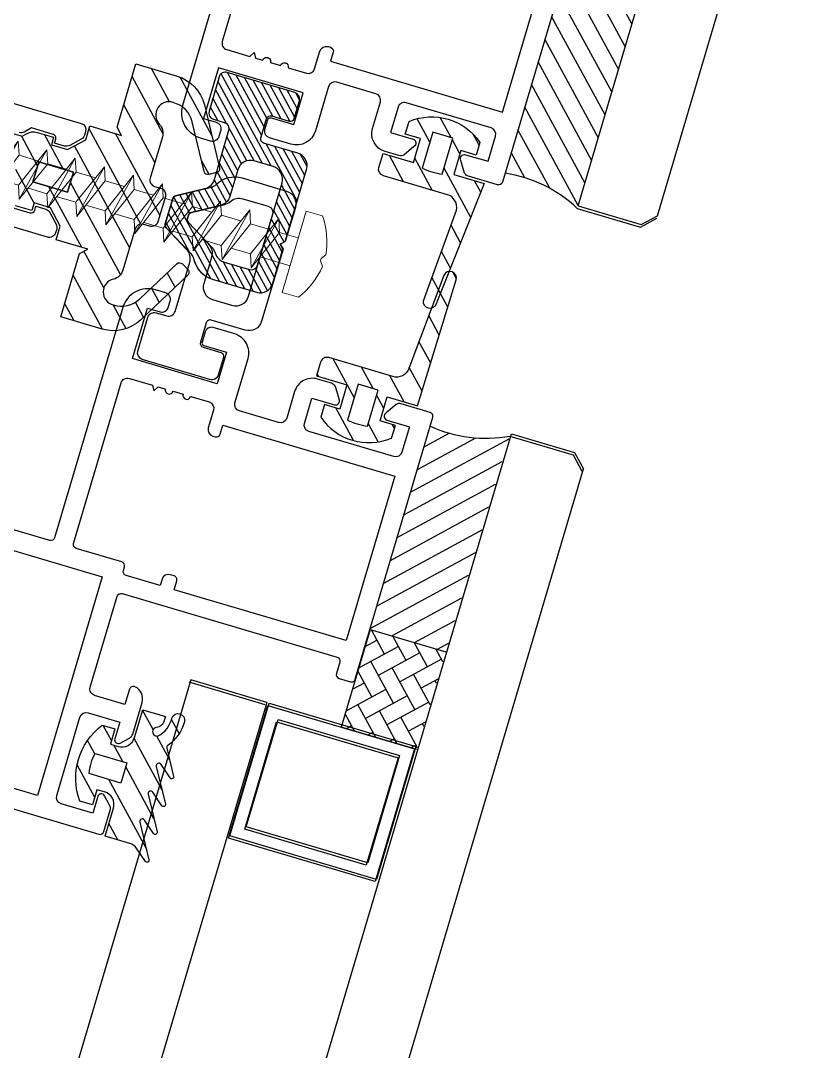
# Model space of a CAD drawing. Header units: millimetres. Extents: x 62878 to 70819, y -67946 to -61850.
# Drawn here: x 67569.08 to 67575.08, y -66991.54 to -66983.72 of the extents above; entities that cross this region are included whole.
import ezdxf

# ---------------------------------------------------------------- set-up
doc = ezdxf.new("R2010")
doc.units = ezdxf.units.MM
doc.layers.add('DOGRAMA', color=171, linetype='Continuous', lineweight=0)
doc.layers.add('DOĞRAMA-yeni', color=40, linetype='Continuous')
pattern_1 = [(118.5057849383402, (67528.28847097524, -67087.44510647439), (-0.1395045678384407, -0.07576303882639554), [])]

# ---------------------------------------------------------------- blocks, each defined once
blk = doc.blocks.new('a2we')
at = {"lineweight": 5, "ltscale": 0.5}
for p, q in [((-196.0144480926461, -415.2868589025547), (-196.5925912144022, -417.2488821181558)), ((-196.0144480926461, -415.2868589025547), (-195.4639709594615, -417.7110762494052)), ((-197.5747968978259, -417.6063757508618), (-196.5747276986959, -417.2423803302317)), ((-196.5747276986959, -417.2423803302317), (-194.1582851917165, -418.2620245979042)), ((-194.1582851917165, -418.2620245979042), (-197.5747968978259, -417.6063757508618)), ((-195.1583543907882, -418.6260200186506), (-197.5747968978259, -417.6063757508618)), ((-196.8896500078097, -417.895480952812), (-197.0961171580722, -418.3448917148726)), ((-197.1143788935161, -419.7428166739272), (-197.1143788935161, -418.4283854465556)), ((-194.1582851917165, -418.2620245979042), (-195.1583543907882, -418.6260200186506)), ((-195.1583543907882, -418.6260200186506), (-194.9264251741961, -419.2953524503964)), ((-194.9154016761394, -420.634479622855), (-194.9154016761394, -419.3608343693425)), ((-198.1144480926461, -420.1068120946153), (-197.1143788935161, -419.7428166739268)), ((-194.9154016761721, -421.4039929561312), (-198.1144480926461, -420.1068120946153)), ((-193.9153324771005, -421.0399975355008), (-198.1144480926461, -420.1068120946153)), ((-197.1143788935161, -419.7428166739268), (-193.9153324771005, -421.0399975355008)), ((-197.1143788935161, -419.7428166739268), (-193.9153324771005, -421.0399975355008)), ((-197.1143788935161, -422.2969096404012), (-197.1143788935162, -420.512330007273)), ((-193.9153324771005, -421.0399975355008), (-194.9154016761721, -421.4039929561312)), ((-194.9154016761721, -423.1885725893157), (-194.9154016761721, -421.4039929561312)), ((-198.1144480926461, -422.6609050610894), (-197.1143788935161, -422.2969096404012)), ((-194.9154016761721, -423.9580859226053), (-198.1144480926461, -422.6609050610894)), ((-193.9153324771005, -423.594090501975), (-198.1144480926461, -422.6609050610894)), ((-197.1143788935161, -422.2969096404012), (-193.9153324771005, -423.594090501975)), ((-197.1143788935161, -422.2969096404012), (-193.9153324771005, -423.594090501975)), ((-197.1143788935161, -424.8510026068752), (-197.1143788935162, -423.0664229737469)), ((-193.9153324771005, -423.594090501975), (-194.9154016761721, -423.9580859226053)), ((-194.9154016761721, -425.7426655557898), (-194.9154016761721, -423.9580859226053)), ((-198.1144480926461, -425.2149980275636), (-197.1143788935161, -424.8510026068752)), ((-197.1143788935161, -424.8510026068752), (-193.9153324771005, -426.1481834684492)), ((-197.1143788935161, -424.8510026068752), (-193.9153324771005, -426.1481834684492)), ((-194.9154016761721, -426.5121788890793), (-198.1144480926461, -425.2149980275636)), ((-193.9153324771005, -426.1481834684492), (-198.1144480926461, -425.2149980275636)), ((-197.1143788935161, -427.3050955733496), (-197.1143788935162, -425.6205159402211)), ((-193.9153324771005, -426.1481834684492), (-194.9154016761721, -426.5121788890793)), ((-194.9154016761721, -428.1967585222638), (-194.9154016761721, -426.5121788890793)), ((-198.1144480926461, -427.669090994038), (-197.1143788935161, -427.3050955733496)), ((-197.1143788935161, -427.3050955733496), (-193.9153324771005, -428.6022764349236)), ((-197.1143788935161, -427.3050955733496), (-193.9153324771005, -428.6022764349236)), ((-194.9154016761721, -428.9662718555534), (-198.1144480926461, -427.669090994038)), ((-193.9153324771005, -428.6022764349236), (-198.1144480926461, -427.669090994038)), ((-197.1143788935161, -429.5591885398237), (-197.1143788935161, -428.0237477951896)), ((-193.9153324771005, -428.6022764349236), (-194.9154016761721, -428.9662718555534)), ((-194.9154016761721, -430.450851488738), (-194.9154016761721, -428.9662718555534)), ((-198.1144480926461, -429.9231839605702), (-197.1143788935161, -429.5591885398237)), ((-197.1143788935161, -429.5591885398237), (-193.9153324771005, -430.8563694013976)), ((-197.1143788935161, -429.5591885398237), (-193.9153324771005, -430.8563694013976)), ((-194.9154016761721, -431.2203648220857), (-198.1144480926461, -429.9231839605702)), ((-193.9153324771005, -430.8563694013976), (-198.1144480926461, -429.9231839605702)), ((-197.1143788935161, -431.8132815063559), (-197.1143788935161, -430.2778407616635)), ((-193.9153324771005, -430.8563694013976), (-194.9154016761721, -431.2203648220857)), ((-194.9154016761721, -432.7049444552304), (-194.9154016761721, -431.2203648220857)), ((-198.1144480926461, -432.177276926986), (-197.1143788935161, -431.8132815063559)), ((-194.9154016761721, -433.4744577885599), (-198.1144480926461, -432.177276926986)), ((-193.9153324771005, -433.1104623678716), (-198.1144480926461, -432.177276926986)), ((-197.1143788935161, -431.8132815063559), (-193.9153324771005, -433.1104623678716)), ((-197.1143788935161, -431.8132815063559), (-193.9153324771005, -433.1104623678716)), ((-197.1143788935161, -434.0673744728301), (-197.1143788935161, -432.5319337281958)), ((-193.9153324771005, -433.1104623678716), (-194.9154016761721, -433.4744577885599)), ((-194.9154016761721, -434.9590374217446), (-194.9154016761721, -433.4744577885599)), ((-198.1144480926461, -434.4313698935184), (-197.1143788935161, -434.0673744728301)), ((-194.9154016761721, -435.7285507550341), (-198.1144480926461, -434.4313698935184)), ((-193.9153324771005, -435.364555334404), (-198.1144480926461, -434.4313698935184)), ((-197.1143788935161, -434.0673744728301), (-193.9153324771005, -435.364555334404)), ((-197.1143788935161, -434.0673744728301), (-193.9153324771005, -435.364555334404)), ((-197.1143788935161, -436.3642339800811), (-197.1143788935161, -434.7860266946118)), ((-193.9153324771005, -435.364555334404), (-194.9154016761721, -435.7285507550341)), ((-194.9154016761721, -437.2558969289955), (-194.9154016761721, -435.7285507550341)), ((-198.1144480926461, -436.7282294008277), (-197.1143788935161, -436.3642339800811)), ((-194.9154016761721, -438.0254102623434), (-198.1144480926461, -436.7282294008277)), ((-193.9153324771005, -437.6614148416551), (-198.1144480926461, -436.7282294008277)), ((-197.1143788935161, -436.3642339800811), (-193.9153324771005, -437.6614148416551)), ((-197.1143788935161, -436.3642339800811), (-193.9153324771005, -437.6614148416551)), ((-197.1143788935161, -438.6610934873901), (-197.1143788935161, -437.1337473134849)), ((-193.9153324771005, -437.6614148416551), (-194.9154016761721, -438.0254102623434)), ((-194.9154016761721, -439.5527564362646), (-194.9154016761721, -438.0254102623434)), ((-198.1144480926461, -439.0250889080787), (-197.1143788935161, -438.6610934873901)), ((-194.9154016761721, -440.3222697695944), (-198.1144480926461, -439.0250889080787)), ((-193.9153324771005, -439.9582743489061), (-198.1144480926461, -439.0250889080787)), ((-197.1143788935161, -438.6610934873901), (-193.9153324771005, -439.9582743489061)), ((-197.1143788935161, -438.6610934873901), (-193.9153324771005, -439.9582743489061)), ((-197.1143788935161, -440.9579529946993), (-197.1143788935161, -439.430606820736)), ((-193.9153324771005, -439.9582743489061), (-194.9154016761721, -440.3222697695944)), ((-194.9154016761721, -441.849615943574), (-194.9154016761721, -440.3222697695944)), ((-198.1144480926461, -441.3219484153295), (-197.1143788935161, -440.9579529946993)), ((-194.9154016761721, -442.6191292769035), (-198.1144480926461, -441.3219484153295)), ((-193.9153324771005, -442.2551338562151), (-198.1144480926461, -441.3219484153295)), ((-197.1143788935161, -440.9579529946993), (-193.9153324771005, -442.2551338562151)), ((-197.1143788935161, -443.2537258831643), (-197.1143788935161, -441.7274663280053)), ((-193.9153324771005, -442.2551338562151), (-194.9154016761721, -442.6191292769035)), ((-194.9154016761721, -444.1453888320787), (-194.9154016761721, -442.6191292769035)), ((-198.1144480926461, -443.6177213039109), (-197.1143788935161, -443.2537258831643)), ((-194.9154016761721, -444.9149021654266), (-198.1144480926461, -443.6177213039109)), ((-193.9153324771005, -444.5509067447383), (-198.1144480926461, -443.6177213039109)), ((-197.1143788935161, -443.2537258831643), (-193.9153324771005, -444.5509067447383)), ((-197.1143788935161, -445.5538642814245), (-197.1143788935161, -444.0232392165685)), ((-193.9153324771005, -444.5509067447383), (-194.9154016761721, -444.9149021654266)), ((-194.9154016761721, -446.4455272302989), (-194.9154016761721, -444.9149021654266)), ((-198.1144480926461, -445.9178597020545), (-197.1143788935161, -445.5538642814245)), ((-193.9153324771005, -446.8510451429402), (-198.1144480926461, -445.9178597020545)), ((-194.9154016761721, -447.2150405636282), (-198.1144480926461, -445.9178597020545)), ((-197.1143788935161, -445.5538642814245), (-193.9153324771005, -446.8510451429402)), ((-197.1143788935161, -445.5538642814245), (-193.9153324771005, -446.8510451429402)), ((-197.1143788935161, -447.8540026795677), (-197.1143788935161, -446.3233776147298)), ((-193.9153324771005, -446.8510451429402), (-194.9154016761721, -447.2150405636282)), ((-194.9154016761721, -448.7456656284821), (-194.9154016761721, -447.2150405636282)), ((-197.1143788935161, -447.8540026795677), (-198.1144480926461, -448.2179981003141)), ((-194.9154016761721, -449.5151789618299), (-198.1144480926461, -448.2179981003141)), ((-198.1144480926461, -448.2179981003141), (-193.9153324771005, -449.1511835411412)), ((-193.9153324771005, -449.1511835411412), (-197.1143788935161, -447.8540026795677)), ((-197.1143788935161, -450.1541410778275), (-197.1143788935161, -448.6235160129718)), ((-193.9153324770423, -449.1511835411412), (-194.9154016761721, -449.5151789618299)), ((-198.1144480926461, -450.5181364984577), (-197.1143788935161, -450.1541410778275)), ((-197.1143788935161, -450.1541410778275), (-193.9153324770423, -451.4513219393434)), ((-194.9154016761723, -451.0458040266858), (-194.9154016761721, -449.5151789618299)), ((-194.9154016761721, -451.8153173600317), (-198.1144480926461, -450.5181364984577)), ((-193.9153324770423, -451.4513219393434), (-198.1144480926461, -450.5181364984577)), ((-197.1143788935161, -453.2868589025547), (-197.1143788935162, -450.9236544111328)), ((-193.9153324770423, -451.4513219393434), (-194.9154016761721, -451.8153173600317)), ((-194.9154016761721, -453.2868589025547), (-194.9154016761721, -451.8153173600317)), ((-192.7980524524961, -453.2868589025547), (-199.230843732796, -453.2868589025547)), ((-199.230843732796, -454.5827171301502), (-199.230843732796, -453.2868589025547)), ((-192.7980524524961, -454.5827171301502), (-192.7980524524961, -453.2868589025547))]:
    blk.add_line(p, q, dxfattribs=at)
blk.add_lwpolyline([(-196.4690204826777, -455.6637351848848), (-196.1125089353335, -455.3998333582319), (-195.9163872499585, -455.3998333582319), (-195.5598757026143, -455.6637351848848)], dxfattribs=at)
for centre, radius, start, end in [((-196.9143788935627, -418.4283854465556), 0.2, 155.3251238657465, 180), ((-195.115401676151, -419.3608343693425), 0.2, 0, 19.11162363728389), ((-195.6603624057317, -449.5292358589606), 6.187568978619671, 234.757305859688, 262.4904896380407), ((-196.3685337795604, -449.5292358589606), 6.187568978619673, 277.5095103619591, 305.2426941403116)]:
    blk.add_arc(centre, radius, start, end, dxfattribs=at)
blk = doc.blocks.new('SPANDREL PAN.93')
at = {"layer": 'DOĞRAMA-yeni', "color": 122, "lineweight": -2}
for p, q in [((36489.31846582975, 28164.42913181102), (36488.83896271163, 28164.28743932814)), ((36515.70602521955, 28075.1306965566), (36489.31846582975, 28164.42913181102)), ((36488.83896271163, 28164.28743932815), (36488.77140058455, 28164.16320020797)), ((36515.10228298123, 28075.05656620076), (36488.77140058458, 28164.163200208)), ((36491.17206802828, 28162.39085830399), (36491.74747177007, 28162.56088928344)), ((36491.74747177007, 28162.56088928344), (36493.53279705418, 28156.51914999494)), ((36491.17206802828, 28162.39085830399), (36493.02782245011, 28156.11077898186)), ((36515.70602521955, 28075.1306965566), (36515.22652210144, 28074.98900407374)), ((36515.22652210144, 28074.98900407371), (36515.10228298123, 28075.05656620076))]:
    blk.add_line(p, q, dxfattribs=at)
for points in [[(36490.04044066949, 28162.05646404444), (36490.33799488352, 28161.04950749634), (36491.45044211758, 28161.37823405659), (36491.15288790356, 28162.38519060469)], [(36490.16467978971, 28161.98890191737), (36490.40555701056, 28161.17374661655), (36491.32620299738, 28161.44579618367), (36491.08532577651, 28162.26095148448)]]:
    blk.add_lwpolyline(points, close=True, dxfattribs=at)

msp = doc.modelspace()

# ---------------------------------------------------------------- hatches: boundary and pattern name
at = {"layer": 'DOGRAMA', "lineweight": -2}
h = msp.add_hatch(dxfattribs=at)
h.set_pattern_fill('ANSI31', color=256, scale=0.03999999999999999, angle=73.50578493834035, style=0)
h.set_pattern_definition([(118.5057849383402, (67522.52492471779, -67106.9097291149), (-0.1116036542707525, -0.06061043106111644), [])])
h.paths.add_polyline_path([(67573.153383144, -66983.61353669601, -0.4142135623420975), (67573.11920705313, -66983.63209726749), (67572.74940316149, -66984.88099731623, -0.1532309010706403), (67573.29632035148, -66985.14723327769), (67573.70232385636, -66983.77608005721)])
h.paths.add_polyline_path([(67573.20552458148, -66983.34058609676), (67573.13482257254, -66983.57936060514, -0.4142135623575963), (67573.153383144, -66983.61353669601), (67573.70232385636, -66983.77608005721), (67573.78083362499, -66983.51093721767)])
h = msp.add_hatch(dxfattribs=at)
h.set_pattern_fill('ANSI31', color=256, scale=0.05, angle=73.50578493834035, style=0)
h.set_pattern_definition(pattern_1)
edge = h.paths.add_edge_path(flags=16)
edge.add_arc((67568.82293161207, -66984.79255992726), 0.04999999997870802, 163.5057848929129, 253.50578488817848, ccw=False)
edge.add_line((67568.77498919179, -66984.77836400048), (67568.79202430384, -66984.72083309614))
edge.add_arc((67568.83996672413, -66984.73502902286), 0.04999999999008795, 73.50578496160352, 163.5057849616035, ccw=False)
edge.add_line((67568.85416265085, -66984.68708660257), (67569.06990354223, -66984.75096827293))
edge.add_line((67569.06990354223, -66984.75096827293), (67569.02447657665, -66984.90438401785))
edge.add_line((67569.02447657665, -66984.90438401785), (67568.80873568529, -66984.84050234752))
h.paths.add_polyline_path([(67569.16830383753, -66984.9469717981), (67569.21373080314, -66984.79355605316), (67569.47741411474, -66984.87163365021), (67569.4319871492, -66985.02504939519)], flags=16)
edge = h.paths.add_edge_path()
edge.add_arc((67568.87013380323, -66984.68138654217), 0.1999999999786317, 73.50578493362269, 144.0720038176356, ccw=False)
edge.add_line((67568.92691751021, -66984.489616861), (67568.98090493161, -66984.50560273477))
edge.add_line((67568.98090493161, -66984.50560273477), (67568.9638698195, -66984.56313363914))
edge.add_line((67568.9638698195, -66984.56313363914), (67569.08687498847, -66984.59955592146))
edge.add_line((67569.08687498847, -66984.59955592146), (67569.12504120404, -66984.57882836745))
edge.add_arc((67569.17276595291, -66984.66670526052), 0.09999999995432861, 73.50578495686909, 118.5057849573081, ccw=False)
edge.add_line((67569.20115780635, -66984.57082041996), (67569.32609035776, -66984.6078134073))
edge.add_line((67569.32609035776, -66984.6078134073), (67569.30905524569, -66984.66534431167))
edge.add_line((67569.30905524569, -66984.66534431167), (67569.43206041465, -66984.70176659401))
edge.add_line((67569.43206041465, -66984.70176659401), (67569.57089702913, -66984.62636631161))
edge.add_line((67569.57089702913, -66984.62636631161), (67569.60164094076, -66984.52253811073))
edge.add_line((67569.60164094076, -66984.52253811073), (67569.84135304223, -66984.59351774443))
edge.add_line((67569.84135304223, -66984.59351774443), (67569.80760654865, -66984.53137939742))
edge.add_line((67569.80760654865, -66984.53137939742), (67569.94956581615, -66984.05195519443))
edge.add_line((67569.94956581615, -66984.05195519443), (67570.26291015363, -66984.14473760371))
edge.add_arc((67570.1777345932, -66984.43239212544), 0.2999999999415425, 13.505784940436172, 73.50578494137147, ccw=False)
edge.add_line((67570.46943849674, -66984.36232906369), (67570.58417426044, -66984.84002543196))
edge.add_arc((67570.5550038701, -66984.84703173813), 0.02999999997447556, -76.49421505653072, 13.505784943469223, ccw=False)
edge.add_line((67570.56201017628, -66984.87620212846), (67570.50366939558, -66984.89021474084))
edge.add_arc((67570.49666308939, -66984.86104435046), 0.03000000002032257, 193.5057849510208, 283.5057849510208, ccw=False)
edge.add_line((67570.46749269901, -66984.86805065665), (67570.37702749188, -66984.49140348479))
edge.add_arc((67570.18255822279, -66984.5381121926), 0.2000000000137806, 13.50578493081246, 75.42538227163293)
edge.add_arc((67570.19998474786, -66984.43898047801), 0.1000000000357239, 70.79093733366904, 223.5057849210783)
edge.add_arc((67570.05492377451, -66984.57666604019), 0.1000000000128824, -16.49421500731131, 43.50578499149401, ccw=False)
edge.add_line((67570.15080861514, -66984.60505789358), (67570.05802548045, -66984.91840468095))
edge.add_arc((67570.10596790072, -66984.93260060772), 0.04999999997457646, 163.5057849041675, 253.5057849201566)
edge.add_line((67570.09177197397, -66984.98054302798), (67570.13970014077, -66984.99473473422))
edge.add_arc((67570.12550421404, -66985.04267715453), 0.05000000000817259, -16.494215044916814, 73.50578495034893, ccw=False)
edge.add_line((67570.17344663436, -66985.05687308127), (67570.11666292741, -66985.24864276245))
edge.add_arc((67570.06872050709, -66985.2344468357), 0.05000000002625723, 253.5057849390942, 343.50578493909427, ccw=False)
edge.add_line((67570.05452458034, -66985.28238925603), (67570.0065964135, -66985.2681975498))
edge.add_arc((67569.99240048676, -66985.31613997008), 0.04999999998026643, 73.50578494088006, 163.5057849408801)
edge.add_line((67569.94445806649, -66985.30194404334), (67569.85167493182, -66985.61529083071))
edge.add_arc((67569.75579009119, -66985.58689897721), 0.1000000000385614, 283.5057849359987, 343.505784936727, ccw=False)
edge.add_arc((67569.80249879904, -66985.78136824632), 0.100000000003214, 103.5057849398931, 256.2206325283005)
edge.add_arc((67569.84185598095, -66985.6887302797), 0.2000000000468044, 251.5861875963139, 313.5057849414753)
edge.add_line((67569.97954154309, -66985.83379125307), (67570.26049495864, -66985.56712249962))
edge.add_arc((67570.28114779296, -66985.58888164561), 0.03000000000218311, 43.50578494475519, 133.5057849638881, ccw=False)
edge.add_line((67570.30290693897, -66985.56822881129), (67570.34421260757, -66985.61174710328))
edge.add_arc((67570.32245346156, -66985.63239993759), 0.03000000000271974, -46.49421509556032, 43.50578492459738, ccw=False)
edge.add_line((67570.34310629586, -66985.6541590836), (67569.98677698756, -66985.99237135379))
edge.add_arc((67569.78024864437, -66985.77477989373), 0.3000000000456234, 253.5057849415653, 313.5057849404162, ccw=False)
edge.add_line((67569.69507308392, -66986.06243441557), (67569.3817287464, -66985.96965200632))
edge.add_line((67569.3817287464, -66985.96965200632), (67569.52368801381, -66985.49022780336))
edge.add_line((67569.52368801381, -66985.49022780336), (67569.58582636088, -66985.45648130977))
edge.add_line((67569.58582636088, -66985.45648130977), (67569.34611425939, -66985.38550167606))
edge.add_line((67569.34611425939, -66985.38550167606), (67569.37685817102, -66985.2816734752))
edge.add_line((67569.37685817102, -66985.2816734752), (67569.30145788864, -66985.14283686073))
edge.add_line((67569.30145788864, -66985.14283686073), (67569.17845271964, -66985.10641457839))
edge.add_line((67569.17845271964, -66985.10641457839), (67569.16141760757, -66985.16394548275))
edge.add_line((67569.16141760757, -66985.16394548275), (67569.03648505617, -66985.12695249538))
edge.add_arc((67569.06487690963, -66985.03106765478), 0.09999999999826054, 208.5057849600245, 253.5057849559762, ccw=False)
edge.add_line((67568.97700001652, -66985.07879240368), (67568.9562724625, -66985.04062618819))
edge.add_line((67568.9562724625, -66985.04062618819), (67568.83326729349, -66985.00420390586))
edge.add_line((67568.83326729349, -66985.00420390586), (67568.81623218145, -66985.06173481017))
edge.add_line((67568.81623218145, -66985.06173481017), (67568.76224476, -66985.0457489364))
edge.add_arc((67568.81902846695, -66984.85397925522), 0.1999999999949627, 182.9395660608946, 253.5057849428008, ccw=False)
edge.add_arc((67569.08917253811, -66984.84010731155), 0.4704999999988805, 144.0720038171114, 182.9395660515133, ccw=False)
at = {"layer": 'DOGRAMA', "lineweight": -2, "ltscale": 5}
h = msp.add_hatch(dxfattribs=at)
h.set_pattern_fill('ANSI31', color=256, scale=0.015, angle=73.50578493834035, style=0)
h.set_pattern_definition([(118.5057849383402, (67528.28847097524, -67087.44510647439), (-0.0418513703515322, -0.02272891164791872), [])])
edge = h.paths.add_edge_path(flags=16)
edge.add_line((67570.34900109039, -66985.19899513638), (67570.34125660671, -66985.22514977216))
edge.add_arc((67570.3700220589, -66985.23366732826), 0.03000000001781286, 163.5057848475068, 223.5057848460162)
edge.add_line((67570.34826291286, -66985.25432016254), (67570.5275008498, -66985.44315934941))
edge.add_arc((67570.4549703631, -66985.51200213046), 0.1000000000155656, 15.646826821954221, 43.50578493255807, ccw=False)
edge.add_arc((67570.64755885546, -66985.45806074922), 0.09999999997663751, 195.6468268023657, 253.5057849168965)
edge.add_line((67570.61916700195, -66985.55394558978), (67570.81112102553, -66985.61078388119))
edge.add_arc((67570.82531695226, -66985.56284146091), 0.04999999998026643, 253.5057849408801, 343.5057849521347)
edge.add_line((67570.87325937253, -66985.57703738763), (67571.05780642017, -66984.95378592376))
edge.add_arc((67570.96192157961, -66984.92539407028), 0.09999999996466441, 343.5057849328855, 433.5057849408801)
edge.add_line((67570.99031343308, -66984.82950922972), (67570.84630182984, -66984.78686686503))
edge.add_arc((67570.81790997634, -66984.88275170559), 0.09999999996879597, 73.505784924891, 163.5057849305183)
edge.add_line((67570.7220251358, -66984.8543598521), (67570.66203435068, -66985.05696046307))
edge.add_arc((67570.56614951012, -66985.0285686096), 0.09999999996053285, 283.50578493762765, 343.50578494088006, ccw=False)
edge.add_line((67570.58950386403, -66985.1258032441), (67570.37076023643, -66985.17834230207))
edge.add_arc((67570.37776654259, -66985.20751269246), 0.03000000002767506, 103.505784890483, 163.5057848820459)
edge = h.paths.add_edge_path()
edge.add_line((67570.8974071661, -66984.61427415194), (67570.94141453909, -66984.46565264904))
edge.add_arc((67570.97017999126, -66984.47417020505), 0.02999999997907043, 73.50578497285818, 163.5057849995066, ccw=False)
edge.add_line((67570.97869754728, -66984.44540475289), (67571.11293632409, -66984.48515334779))
edge.add_arc((67571.12145388013, -66984.4563878956), 0.03000000001523971, 253.5057849619911, 343.5057849541004)
edge.add_line((67571.15021933231, -66984.46490545163), (67571.18996792717, -66984.33066667482))
edge.add_arc((67571.14202550691, -66984.31647074805), 0.04999999997870802, 343.5057848881785, 433.5057848881785)
edge.add_line((67571.15622143369, -66984.26852832778), (67570.64323753648, -66984.11663191162))
edge.add_arc((67570.62904160973, -66984.16457433194), 0.05000000002625723, 73.50578493909426, 163.5057849390943)
edge.add_line((67570.58109918941, -66984.15037840519), (67570.50444118498, -66984.40926747478))
edge.add_arc((67570.55238360529, -66984.42346340152), 0.05000000000817259, 163.5057849503489, 253.5057849503489)
edge.add_line((67570.53818767855, -66984.47140582182), (67570.61968979306, -66984.49553889727))
edge.add_arc((67570.60549386631, -66984.5434813176), 0.05000000002625723, -16.4942150561713, 73.50578493909433, ccw=False)
edge.add_line((67570.65343628665, -66984.55767724435), (67570.54279515622, -66984.93133397502))
edge.add_arc((67570.44691031559, -66984.90294212154), 0.1000000000344298, 283.5057849522128, 343.50578494472154, ccw=False)
edge.add_line((67570.47026466954, -66985.0001767561), (67570.25152104191, -66985.05271581405))
edge.add_arc((67570.25852734807, -66985.08188620441), 0.02999999999937606, 103.5057849034644, 163.5057848929129)
edge.add_line((67570.2297618959, -66985.07336864834), (67570.17284127942, -66985.26560069974))
edge.add_arc((67570.2016067316, -66985.27411825582), 0.0300000000136813, 163.5057848741552, 223.505784866174)
edge.add_line((67570.17984758556, -66985.29477109012), (67570.36566014533, -66985.49053708305))
edge.add_arc((67570.29312965868, -66985.55937986416), 0.1000000000239736, 13.017113260839608, 43.505784973967025, ccw=False)
edge.add_arc((67570.58542050843, -66985.49180724272), 0.2000000000025871, 193.0171132261623, 253.5057849348063)
edge.add_line((67570.52863680145, -66985.68357692391), (67570.86441808585, -66985.78300299555))
edge.add_arc((67570.89280993937, -66985.68711815494), 0.1000000000287398, 253.5057849263653, 343.5057849263653)
edge.add_line((67570.98869477998, -66985.71551000845), (67571.06535278434, -66985.45662093886))
edge.add_line((67571.06535278434, -66985.45662093886), (67571.04510488824, -66985.41933793064))
edge.add_line((67571.04510488824, -66985.41933793064), (67571.08238789646, -66985.3990900345))
edge.add_line((67571.08238789646, -66985.3990900345), (67571.24422146133, -66984.85254644311))
edge.add_arc((67571.14833662075, -66984.82415458962), 0.09999999998274905, 343.5057849272582, 433.5057849352527)
edge.add_line((67571.17672847424, -66984.72826974904), (67570.91765506228, -66984.65155716013))
edge.add_arc((67570.92617261829, -66984.62279170795), 0.02999999999302351, 163.5057850073973, 253.5057850073973, ccw=False)
at = {"layer": 'DOGRAMA', "lineweight": -2}
h = msp.add_hatch(dxfattribs=at)
h.set_pattern_fill('ANSI31', color=256, scale=0.05, angle=73.50578493834035, style=0)
h.set_pattern_definition(pattern_1)
edge = h.paths.add_edge_path(flags=16)
edge.add_arc((67572.38438048276, -66984.22940693481), 0.6682513993014977, 246.6301057252473, 260.3814641555878)
edge.add_line((67572.2727238807, -66984.88826407857), (67572.35369577215, -66984.61480616889))
edge.add_line((67572.35369577215, -66984.61480616889), (67572.20028002723, -66984.5693792033))
edge.add_line((67572.20028002723, -66984.5693792033), (67572.11930813573, -66984.842837113))
edge = h.paths.add_edge_path()
edge.add_line((67571.79237288093, -66984.83748821217), (67571.82360391977, -66984.73201488752))
edge.add_line((67571.82360391977, -66984.73201488752), (67572.0537275372, -66984.80015533589))
edge.add_line((67572.0537275372, -66984.80015533589), (67572.10767205883, -66984.61797413876))
edge.add_line((67572.10767205883, -66984.61797413876), (67571.9926102501, -66984.58390391456))
edge.add_line((67571.9926102501, -66984.58390391456), (67572.0210021036, -66984.48801907396))
edge.add_arc((67572.19237951832, -66984.89544241854), 0.4419999999756635, 34.1981368199726, 112.81343305264909, ccw=False)
edge.add_line((67572.5579572109, -66984.64701345349), (67572.52956535746, -66984.74289829408))
edge.add_line((67572.52956535746, -66984.74289829408), (67572.4145035487, -66984.7088280699))
edge.add_line((67572.4145035487, -66984.7088280699), (67572.36055902709, -66984.89100926703))
edge.add_line((67572.36055902709, -66984.89100926703), (67572.59068264451, -66984.95914971539))
edge.add_line((67572.59068264451, -66984.95914971539), (67572.22756051282, -66985.8705822145))
edge.add_arc((67572.17961809252, -66985.85638628775), 0.05000000001230415, 170.215621730227, 343.50578493435984, ccw=False)
edge.add_line((67572.13034537903, -66985.84788924671), (67572.38042342733, -66985.1615471713))
edge.add_arc((67572.28295490597, -66985.13918901073), 0.09999999999911738, 347.0805145104383, 433.5057849479817)
edge.add_line((67572.31134675944, -66985.04330417013), (67571.82611937451, -66984.8996265592))
edge.add_arc((67571.84031530123, -66984.8516841389), 0.04999999999008795, 163.5057849503489, 253.5057849616035, ccw=False)
h = msp.add_hatch(dxfattribs=at)
h.set_pattern_fill('ANSI31', color=256, scale=0.05, angle=73.50578493834035, style=0)
h.set_pattern_definition(pattern_1)
edge = h.paths.add_edge_path(flags=16)
edge.add_arc((67571.81856255785, -66986.14028469966), 0.6682513994101763, 246.6301057319921, 260.3814641621761)
edge.add_line((67571.70690595584, -66986.79914184354), (67571.7878778473, -66986.52568393383))
edge.add_line((67571.7878778473, -66986.52568393383), (67571.63446210237, -66986.48025696827))
edge.add_line((67571.63446210237, -66986.48025696827), (67571.55349021085, -66986.75371487798))
edge = h.paths.add_edge_path()
edge.add_line((67571.35034409523, -66986.31269516463), (67571.31911305641, -66986.4181684893))
edge.add_line((67571.31911305641, -66986.4181684893), (67571.5492366738, -66986.48630893767))
edge.add_line((67571.5492366738, -66986.48630893767), (67571.49529215225, -66986.6684901348))
edge.add_line((67571.49529215225, -66986.6684901348), (67571.38023034352, -66986.63441991062))
edge.add_line((67571.38023034352, -66986.63441991062), (67571.35183849008, -66986.73030475118))
edge.add_arc((67571.71741618263, -66986.48187578614), 0.4419999999543667, 214.1981368220931, 292.8134330533804)
edge.add_line((67571.88879359735, -66986.8892991307), (67571.91718545079, -66986.79341429012))
edge.add_line((67571.91718545079, -66986.79341429012), (67571.80212364213, -66986.75934406595))
edge.add_line((67571.80212364213, -66986.75934406595), (67571.85606816373, -66986.57716286882))
edge.add_line((67571.85606816373, -66986.57716286882), (67572.08619178116, -66986.64530331719))
edge.add_line((67572.08619178116, -66986.64530331719), (67572.37859015982, -66985.68954241155))
edge.add_arc((67572.33064773951, -66985.67534648482), 0.05000000000817259, 343.5057849503489, 516.7959481234959)
edge.add_line((67572.28469236559, -66985.65564613938), (67572.02002971913, -66986.3610565052))
edge.add_arc((67571.92610168071, -66986.3267414414), 0.1000000000218084, 253.5057849263653, 339.931055361437, ccw=False)
edge.add_line((67571.8977098272, -66986.42262628202), (67571.4124824423, -66986.27894867107))
edge.add_arc((67571.39828651554, -66986.32689109139), 0.05000000003038878, 73.5057849231052, 163.5057849183708)
h = msp.add_hatch(dxfattribs=at)
h.set_pattern_fill('ANSI31', color=256, scale=0.03999999999999999, angle=73.50578493834035, style=0)
h.set_pattern_definition([(208.5057849383403, (67596.49519461181, -66857.09766449638), (-0.06061043106111653, 0.1116036542707525), [])])
h.paths.add_polyline_path([(67571.83032277165, -66988.08177026767, 0.4142135623420975), (67571.81176220014, -66988.04759417681), (67572.18156609178, -66986.79869412808, 0.1532309010706403), (67572.7852669888, -66986.87316040842), (67572.37926348396, -66988.24431362888)])
h.paths.add_polyline_path([(67571.72544467173, -66988.33910534752), (67571.79614668072, -66988.10033083912, 0.4142135623575963), (67571.83032277165, -66988.08177026767), (67572.37926348396, -66988.24431362888), (67572.3007537153, -66988.50945646846)])
h = msp.add_hatch(dxfattribs=at)
h.set_pattern_fill('AR-HBONE', color=256, scale=0.03, angle=73.50578493834035, style=0)
h.set_pattern_definition([(118.5057849383402, (67535.98932314446, -66982.86794924081), (-0.1627219703923171, 0.04818257311146708), [0.3599999999999998, -0.1199999999999999]), (208.5057849383403, (67535.93205344578, -66982.76249696905), (-0.1627219703923171, 0.04818257311146708), [0.36, -0.12])])
h.paths.add_polyline_path([(67571.57681961253, -66988.84104123274), (67571.50583997878, -66989.08075333419), (67572.08114902239, -66989.25110445509), (67572.3007537153, -66988.50945646846), (67571.72544467173, -66988.33910534752)])
h = msp.add_hatch(dxfattribs=at)
h.set_pattern_fill('ANSI31', color=256, scale=0.05, angle=73.50578493834035, style=0)
h.set_pattern_definition(pattern_1)
edge = h.paths.add_edge_path(flags=16)
edge.add_arc((67569.993848287, -66989.46738122226), 0.4000000000389818, 151.9688259088616, 175.0427439742531, ccw=False)
edge.add_line((67569.64077147612, -66989.27940046357), (67569.8823229929, -66989.35092475491))
edge.add_line((67569.8823229929, -66989.35092475491), (67569.83689602735, -66989.50434049987))
edge.add_line((67569.83689602735, -66989.50434049987), (67569.59534451054, -66989.43281620853))
edge = h.paths.add_edge_path()
edge.add_arc((67569.99384828696, -66989.46738122228), 0.4999999999901357, 126.63588729112391, 200.3756825823028, ccw=False)
edge.add_line((67569.69548448506, -66989.06615928655), (67569.79136932563, -66989.09455114004))
edge.add_line((67569.79136932563, -66989.09455114004), (67569.75729910149, -66989.20961294872))
edge.add_line((67569.75729910149, -66989.20961294872), (67569.81483000581, -66989.22664806082))
edge.add_arc((67569.84322185928, -66989.13076322022), 0.1000000000023921, 253.5057849479817, 343.5057849559762)
edge.add_line((67569.93910669988, -66989.15915507368), (67570.00156877753, -66988.9482084244))
edge.add_line((67570.00156877753, -66988.9482084244), (67570.17416149064, -66988.99931376068))
edge.add_line((67570.17416149064, -66988.99931376068), (67570.1629525588, -66989.0371685151))
edge.add_arc((67570.1006274124, -66989.01871381034), 0.06500000002690054, 275.0964494263114, 343.5057849425572, ccw=False)
edge.add_arc((67570.10930541588, -66989.11601703297), 0.0326894307303511, 95.09644946114241, 288.9360640864448)
edge.add_arc((67570.02762974246, -66988.97033635653), 0.1992591642081868, 297.5895634195478, 347.8554705790191)
edge.add_arc((67570.27000654575, -66989.02772300364), 0.05002797727193977, -15.522056435101376, 161.9911798808004, ccw=False)
edge.add_arc((67570.0067056734, -66988.95440947879), 0.3233450411614253, 305.1201220639135, 344.44643221857945, ccw=False)
edge.add_arc((67570.20422951684, -66989.2352477749), 0.02000000000357463, 125.1201219564545, 193.5057848834619)
edge.add_line((67570.18478258992, -66989.23991864566), (67570.23617112037, -66989.45387211208))
edge.add_arc((67570.22158592519, -66989.45737526515), 0.01499999999798878, -146.4942150756916, 13.505784876440828, ccw=False)
edge.add_line((67570.20907847382, -66989.4656555828), (67570.14111162804, -66989.3629914033))
edge.add_arc((67570.12443502621, -66989.37403182682), 0.02000000000258, 33.50578491663744, 193.5057848931979)
edge.add_line((67570.10498809931, -66989.37870269759), (67570.17370904269, -66989.66481876139))
edge.add_arc((67570.15912384751, -66989.66832191446), 0.01499999999798878, -146.4942150756916, 13.505784876440828, ccw=False)
edge.add_line((67570.14661639614, -66989.67660223211), (67570.07864955036, -66989.57393805258))
edge.add_arc((67570.06197294853, -66989.58497847611), 0.02000000000258, 33.50578491663744, 193.5057849742686)
edge.add_line((67570.04252602163, -66989.5896493469), (67570.11124696504, -66989.8757654107))
edge.add_arc((67570.09666176986, -66989.87926856377), 0.01499999999798878, -146.49421512203952, 13.505784876440828, ccw=False)
edge.add_line((67570.0841543185, -66989.88754888141), (67570.0161874727, -66989.7848847019))
edge.add_arc((67569.99951087087, -66989.79592512545), 0.02000000002274678, 33.50578492838554, 193.5057849645326)
edge.add_line((67569.98006394395, -66989.80059599625), (67570.04878488736, -66990.08671205999))
edge.add_arc((67570.03419969219, -66990.09021521307), 0.01499999998723778, -146.4942150756916, 13.505784943469223, ccw=False)
edge.add_line((67570.02169224083, -66990.09849553072), (67569.95827730378, -66990.00270702668))
edge.add_arc((67569.87489429476, -66990.05790914434), 0.09999999994009703, 33.50578494425274, 73.50578494650738)
edge.add_line((67569.90328614821, -66989.9620243038), (67569.7176502427, -66989.90705683034))
edge.add_line((67569.7176502427, -66989.90705683034), (67569.78011232035, -66989.69611018103))
edge.add_arc((67569.68422747977, -66989.66771832753), 0.09999999999670213, 343.5057849296254, 433.5057849296254)
edge.add_line((67569.71261933327, -66989.57183348695), (67569.6550884289, -66989.55479837487))
edge.add_line((67569.6550884289, -66989.55479837487), (67569.62101820469, -66989.66986018355))
edge.add_line((67569.62101820469, -66989.66986018355), (67569.52513336414, -66989.6414683301))

# ---------------------------------------------------------------- linework, layer by layer
for p, q in [((67573.29632035148, -66985.14723327769), (67573.7757445545, -66985.28919254513)), ((67573.7757445545, -66985.28919254513), (67573.90002124858, -66985.22169955804)), ((67572.7852669888, -66986.87316040842), (67573.26469119173, -66987.01511967585)), ((67573.26469119175, -66987.01511967581), (67573.3321841789, -66987.13939636992)), ((67571.72544467173, -66988.33910534752), (67571.50583997878, -66989.08075333419)), ((67571.72544467173, -66988.33910534752), (67572.3007537153, -66988.50945646846)), ((67571.72544467173, -66988.33910534752), (67572.3007537153, -66988.50945646846)), ((67570.93053093523, -66988.91040221327), (67570.3552218917, -66988.74005109239)), ((67572.08114902239, -66989.25110445509), (67571.50583997878, -66989.08075333419))]:
    msp.add_line(p, q, dxfattribs=at)
at = {"layer": 'DOGRAMA', "lineweight": -2, "ltscale": 0.5}
for points in [[(67573.31724023115, -66982.96330050433), (67572.729528864, -66984.9481167046, -0.4142135623730951), (67572.69224585578, -66984.96836460072), (67572.47239150481, -66984.90326491989, -0.1989616347783402), (67572.44264603168, -66984.87917843134), (67572.4146228845, -66984.78312957699, -0.6680475602943508), (67572.44950911583, -66984.74005170143), (67572.6197718273, -66984.79046711566), (67572.67655553424, -66984.59869743449, 0.4142135623730951), (67572.6428090407, -66984.53655908747), (67572.00038060873, -66984.34633366909, 0.4142135623730951), (67571.93824226172, -66984.38008016265), (67571.88145855468, -66984.57184984382), (67572.05172126615, -66984.62226525806, -0.6680475602943992), (67572.05752856116, -66984.67739263625), (67571.98171801447, -66984.74269595246, -0.1991096956271691), (67571.94366331681, -66984.74670656139), (67571.83887077449, -66984.71567710472, -0.4142135623730951), (67571.74438059254, -66984.54168973303), (67571.80400348487, -66984.34033156779, 0.4142135623730951), (67571.77025699127, -66984.27819322071), (67571.47301398547, -66984.19017847492, 0.4142135623730951), (67571.4108756384, -66984.22392496846), (67571.31150415126, -66984.55952191053, -0.4142135623730951), (67571.1250891101, -66984.6607613912), (67570.9620848811, -66984.6124952403, -0.4142135623730951), (67570.92833838754, -66984.55035689325), (67570.95105187033, -66984.4736490208, -0.4142135623730951), (67570.97590720918, -66984.46015042336), (67571.14849992224, -66984.51125575961), (67571.21947955595, -66984.27154365812), (67570.57705112398, -66984.08131823977), (67570.46348371002, -66984.46485760219), (67570.5593685506, -66984.49324945567, -0.4142135623730951), (67570.59311504415, -66984.55538780268), (67570.57891911743, -66984.60333022298, -0.4142135623730951), (67570.51678077035, -66984.63707671655), (67570.44007289794, -66984.61436323376, -0.4142135623730951), (67570.3050869237, -66984.3658098456), (67570.82181865715, -66982.62070574678, 0.4142135623730951)], [(67568.70991192324, -66984.25849387329), (67569.53452155236, -66984.5026638133, -0.4142135623730951), (67569.56826804591, -66984.56480216036), (67569.55995226454, -66984.59288617993, -0.1989123673795887), (67569.53587221868, -66984.62262869974), (67569.44799532555, -66984.67035344862, -0.1989123673797732), (67569.40993702441, -66984.67435742235), (67569.33391058446, -66984.65184571425), (67569.34242814052, -66984.62308026208, 0.4142135623730951), (67569.3221802444, -66984.58579725382), (67569.15917601538, -66984.53753110293), (67569.10280989943, -66984.56814277606, -0.1989123673797732), (67569.06475159823, -66984.57214674981)], [(67568.98314652377, -66985.1320171146), (67569.14615075279, -66985.18028326552, 0.4142135623732063), (67569.18343376098, -66985.16003536941), (67569.19195131707, -66985.13126991723), (67569.26797775694, -66985.15378162534, -0.1989123673796753), (67569.29772027675, -66985.17786167115), (67569.34544502565, -66985.2657385643, -0.1989123673797207), (67569.34944899933, -66985.30379686548), (67569.34113321803, -66985.33188088507, -0.4142135623730951), (67569.27899487098, -66985.3656273786), (67568.45438524187, -66985.12145743864)], [(67566.59180443935, -66988.9814824067), (67569.66970782241, -66989.8928609036, 0.4142135623730951), (67569.70699083063, -66989.87261300748), (67569.75505539938, -66989.71028956084, 0.1991096956269791), (67569.75104479046, -66989.67223486316), (67569.71252654272, -66989.60131015384, 0.6680969080520953), (67569.66055497096, -66989.60677953508), (67569.62316006074, -66989.73306945864), (67569.38344795926, -66989.66208982492, -0.4142135623730951), (67569.34970146575, -66989.59995147785), (67569.52573095734, -66989.00546546618, -0.4142135623730951), (67569.58786930435, -66988.97171897265), (67569.82758140581, -66989.04269860637), (67569.79018365644, -66989.1689981184, 0.6680969080520438), (67569.83079848677, -66989.20188267337), (67569.90172319609, -66989.16336442564, 0.1989616347782854), (67569.92580968462, -66989.13361895255), (67569.99679215753, -66988.89389726256, 0.3728392455561729), (67569.9427052165, -66988.77466195413, 0.4568501953068724), (67569.90140022492, -66988.7933980208), (67569.8673300007, -66988.90845982952), (67569.63720638328, -66988.84031938117, -0.4142135623730951), (67569.60345988972, -66988.77818103413), (67569.80788123482, -66988.08781018184, -0.4142135623730951), (67569.84516424307, -66988.06756228572), (67571.47520653313, -66988.55022379497, -0.4142135623730951), (67571.4954544293, -66988.58750680319), (67571.46990176113, -66988.67380315972, 0.4142135623730951), (67571.49014965727, -66988.71108616797), (67571.57644601382, -66988.7366388361, 0.4142135623730951), (67571.61372902204, -66988.71639093997), (67572.20144038918, -66986.73157473966, 0.4142135623730951), (67572.18119249304, -66986.69429173143), (67571.96133814205, -66986.62919205056, 0.1989616347783402), (67571.92327385588, -66986.63319982034), (67571.84747289764, -66986.69850597573, 0.6680475602943508), (67571.85328019268, -66986.7536333539), (67572.02354290409, -66986.80404876814), (67571.96675919718, -66986.99581844933, -0.4142135623730951), (67571.90462085014, -66987.02956494289), (67571.2621924181, -66986.83933952455, -0.4142135623730951), (67571.22844592456, -66986.77720117751), (67571.28522963155, -66986.58543149629), (67571.455492343, -66986.63584691055, 0.6680475602943992), (67571.49037857435, -66986.59276903499), (67571.46234583866, -66986.49671734145, 0.1991096956271691), (67571.43260995403, -66986.47263369209), (67571.32781741176, -66986.44160423541, 0.4142135623730951), (67571.15383004007, -66986.53609441739), (67571.09420714769, -66986.7374525826, -0.4142135623730951), (67571.03206880069, -66986.77119907617), (67570.73482579488, -66986.68318433037, -0.4142135623730951), (67570.7010793013, -66986.62104598334), (67570.80045078852, -66986.28544904124, 0.4142135623730951), (67570.69921130786, -66986.09903400014), (67570.53620707881, -66986.0507678492, 0.4142135623730951), (67570.4740687318, -66986.08451434274), (67570.45135524901, -66986.16122221526, 0.4142135623730951), (67570.46485384641, -66986.18607755406), (67570.63744655949, -66986.2371828903), (67570.56646692578, -66986.47689499182), (67569.9240384938, -66986.28666957346), (67570.03760590774, -66985.90313021108), (67570.13349074833, -66985.93152206458, 0.4142135623730951), (67570.19562909537, -66985.89777557102), (67570.20982502212, -66985.84983315071, 0.4142135623730951), (67570.17607852854, -66985.78769480369), (67570.0993706561, -66985.76498132091, 0.4142135623730951), (67569.85081726793, -66985.89996729507), (67569.3340855345, -66987.64507139391, -0.4142135623730951), (67569.29680252628, -66987.66531929004), (67568.9468228581, -66987.56168902483, -0.4142135623730951)], [(67566.4673349732, -66988.7441650602, -0.2621398995659221), (67566.38857828063, -66988.39984753123), (67566.76618993201, -66987.12457915132, -0.4142135623730951), (67566.82832827904, -66987.09083265778), (67566.98174402397, -66987.13625962334), (67566.96754809722, -66987.18420204363, 0.4142135623730951), (67567.0012945908, -66987.24634039066), (67567.02047155894, -66987.25201876136, 0.4142135623730951), (67567.05775456713, -66987.23177086524), (67567.07762886457, -66987.16465147682), (67569.6952850128, -66987.93974907696), (67569.20410594752, -66989.59855681924), (67566.58644979927, -66988.82345921909), (67566.6063240967, -66988.75633983068, 0.4142135623730951), (67566.58607620056, -66988.71905682246), (67566.56689923245, -66988.71337845178, 0.3618128521052944), (67566.50812572078, -66988.73867492494)]]:
    msp.add_lwpolyline(points, format="xyb", dxfattribs=at)
at = {"layer": 'DOGRAMA', "linetype": 'ByBlock', "lineweight": -2}
msp.add_lwpolyline([(67570.96564591798, -66982.663293527), (67570.60506937874, -66983.88103100257, 0.4142135623730951), (67570.63881587228, -66983.9431693496), (67570.8143426615, -66983.9951434766), (67570.84616869985, -66983.9649364098), (67570.85641692956, -66984.0076018219), (67570.912087668, -66984.02408613205, -0.9999999999999998), (67570.96961857236, -66984.04112124412), (67571.0463264448, -66984.06383472691, -0.9999999999999998), (67571.10385734921, -66984.080869839), (67571.24289036804, -66984.12203802657, 0.4142135623730951), (67571.30502871505, -66984.088291533), (67571.34477730998, -66983.95405275616, -0.4142135623730951), (67571.40691565705, -66983.92030626262), (67571.42609262513, -66983.92598463332, -0.4142135623730951), (67571.44634052124, -66983.96326764156), (67571.42646622381, -66984.03038703), (67572.73050005588, -66984.41651623735), (67573.0995941512, -66983.17001330962)], format="xyb", dxfattribs=at)
at = {"layer": 'DOGRAMA', "lineweight": -2}
msp.add_lwpolyline([(67568.9638698195, -66984.56313363914), (67569.08687498847, -66984.59955592146), (67569.12504120404, -66984.57882836745, -0.198912367379756), (67569.20115780635, -66984.57082041996), (67569.32609035776, -66984.6078134073), (67569.30905524569, -66984.66534431167), (67569.43206041465, -66984.70176659401), (67569.57089702913, -66984.62636631161), (67569.60164094076, -66984.52253811073), (67569.84135304223, -66984.59351774443), (67569.80760654865, -66984.53137939742), (67569.94956581615, -66984.05195519443), (67570.26291015363, -66984.14473760371, -0.2679491924317952), (67570.46943849674, -66984.36232906369), (67570.58417426044, -66984.84002543196, -0.4142135623735607), (67570.56201017628, -66984.87620212846), (67570.50366939558, -66984.89021474084, -0.4142135623726812), (67570.46749269901, -66984.86805065665), (67570.37702749188, -66984.49140348479, 0.2769467766270159), (67570.23288634965, -66984.34454804393, 0.7863209524829787), (67570.12745426114, -66984.50782325906, -0.2679491924310053), (67570.15080861514, -66984.60505789358), (67570.05802548045, -66984.91840468095, 0.4142135623730951), (67570.09177197397, -66984.98054302798), (67570.13970014077, -66984.99473473422, -0.4142135623730951), (67570.17344663436, -66985.05687308127), (67570.11666292741, -66985.24864276245, -0.4142135623730951), (67570.05452458034, -66985.28238925603), (67570.0065964135, -66985.2681975498, 0.4142135623730133), (67569.94445806649, -66985.30194404334), (67569.85167493182, -66985.61529083071, -0.2679491924310054), (67569.77914444511, -66985.68413361178, 0.7863209524829787), (67569.77868042591, -66985.87849025773, 0.2769467766270156), (67569.97954154309, -66985.83379125307), (67570.26049495864, -66985.56712249962, -0.4142135623726812), (67570.30290693897, -66985.56822881129), (67570.34421260757, -66985.61174710328, -0.4142135623735606), (67570.34310629586, -66985.6541590836), (67569.98677698756, -66985.99237135379, -0.2679491924317952), (67569.69507308392, -66986.06243441557), (67569.3817287464, -66985.96965200632), (67569.52368801381, -66985.49022780336), (67569.58582636088, -66985.45648130977), (67569.34611425939, -66985.38550167606), (67569.37685817102, -66985.2816734752), (67569.30145788864, -66985.14283686073), (67569.17845271964, -66985.10641457839), (67569.16141760757, -66985.16394548275), (67569.03648505617, -66985.12695249538, -0.1989123673796753)], format="xyb", dxfattribs=at)
at = {"layer": 'DOGRAMA', "lineweight": -2, "ltscale": 0.5}
for points in [[(67570.8974071661, -66984.61427415194), (67570.94141453909, -66984.46565264904, -0.4142135623730951), (67570.97869754728, -66984.44540475289), (67571.11293632409, -66984.48515334779, 0.4142135623730951), (67571.15021933231, -66984.46490545163), (67571.18996792717, -66984.33066667482, 0.4142135623730951), (67571.15622143369, -66984.26852832778), (67570.64323753648, -66984.11663191162, 0.4142135623730951), (67570.58109918941, -66984.15037840519), (67570.50444118498, -66984.40926747478, 0.4142135623730951), (67570.53818767855, -66984.47140582182), (67570.61968979306, -66984.49553889727, -0.4142135623730951), (67570.65343628665, -66984.55767724435), (67570.54279515622, -66984.93133397502, -0.2679491924311303), (67570.47026466954, -66985.0001767561), (67570.25152104191, -66985.05271581405, 0.2679491924310549), (67570.2297618959, -66985.07336864834), (67570.17284127942, -66985.26560069974, 0.2679491924311364), (67570.17984758556, -66985.29477109012), (67570.36566014533, -66985.49053708305, -0.1338222992157564), (67570.39055994194, -66985.53685565697, 0.2702358223096737), (67570.52863680145, -66985.68357692391), (67570.86441808585, -66985.78300299555, 0.4142135623730951), (67570.98869477998, -66985.71551000845), (67571.06535278434, -66985.45662093886), (67571.04510488824, -66985.41933793064), (67571.08238789646, -66985.3990900345), (67571.24422146133, -66984.85254644311, 0.4142135623730951), (67571.17672847424, -66984.72826974904), (67570.91765506228, -66984.65155716013, -0.4142135623731091)], [(67570.34900109039, -66985.19899513638), (67570.34125660671, -66985.22514977216, 0.2679491924311364), (67570.34826291286, -66985.25432016254), (67570.5275008498, -66985.44315934941, -0.1221599187188834), (67570.5512646093, -66985.48503143982, 0.2579611168298657), (67570.61916700195, -66985.55394558978), (67570.81112102553, -66985.61078388119, 0.4142135623730951), (67570.87325937253, -66985.57703738763), (67571.05780642017, -66984.95378592376, 0.4142135623730951), (67570.99031343308, -66984.82950922972), (67570.84630182984, -66984.78686686503, 0.4142135623730951), (67570.7220251358, -66984.8543598521), (67570.66203435068, -66985.05696046307, -0.2679491924311186), (67570.58950386403, -66985.1258032441), (67570.37076023643, -66985.17834230207, 0.2679491924310675)], [(67570.48292523419, -66986.01406067866), (67570.43891786123, -66986.16268218159, 0.4142135623730951), (67570.4591657574, -66986.19996518981), (67570.5934045342, -66986.23971378469, -0.4142135623730951), (67570.61365243033, -66986.27699679289), (67570.57390383547, -66986.41123556977, -0.4142135623730951), (67570.51176548842, -66986.4449820633), (67569.99878159125, -66986.29308564712, -0.4142135623730951), (67569.96503509767, -66986.23094730011), (67570.04169310207, -66985.9720582305, -0.4142135623730951), (67570.10383144912, -66985.93831173694), (67570.18533356366, -66985.96244481242, 0.4142135623730951), (67570.24747191067, -66985.92869831886), (67570.35811304109, -66985.55504158814, 0.2679491924311303), (67570.33475868718, -66985.45780695362), (67570.1798867145, -66985.29463894413, -0.2679491924310549), (67570.17288040832, -66985.26546855377), (67570.22980102478, -66985.07323650239, -0.2679491924311364), (67570.25156017079, -66985.05258366806), (67570.51400477378, -66984.98954826742, 0.1338222992157564), (67570.56010929702, -66984.96425433339, -0.2702358223096737), (67570.75581075822, -66984.91636605322), (67571.09159204268, -66985.01579212485, -0.4142135623730951), (67571.15908502977, -66985.14006881896), (67571.08242702534, -66985.39895788852), (67571.04514401715, -66985.41920578465), (67571.0653919132, -66985.4564887929), (67570.90355834842, -66986.00303238428, -0.4142135623730951), (67570.77928165434, -66986.0705253714), (67570.52020824238, -66985.9938127825, 0.4142135623731091)], [(67570.34129573559, -66985.22501762623), (67570.34904021931, -66985.19886299036, -0.2679491924311364), (67570.37079936537, -66985.17821015607), (67570.62395786683, -66985.11740514281, 0.1221599187188834), (67570.66668852881, -66985.09522229487, -0.2579611168298657), (67570.76116539832, -66985.07438924084), (67570.95311942181, -66985.13122753227, -0.4142135623730951), (67570.98686591539, -66985.19336587931), (67570.80231886773, -66985.81661734315, -0.4142135623730951), (67570.67804217365, -66985.88411033027), (67570.53403057042, -66985.8414679656, -0.4142135623730951), (67570.4665375833, -66985.71719127153), (67570.52652836838, -66985.51459066062, 0.2679491924311186), (67570.50317401445, -66985.41735602605), (67570.34830204175, -66985.25418801657, -0.2679491924310675)]]:
    msp.add_lwpolyline(points, format="xyb", close=True, dxfattribs=at)
at = {"layer": 'DOGRAMA', "lineweight": -2}
for points in [[(67571.79237288093, -66984.83748821217), (67571.82360391977, -66984.73201488752), (67572.0537275372, -66984.80015533589), (67572.10767205883, -66984.61797413876), (67571.9926102501, -66984.58390391456), (67572.0210021036, -66984.48801907396, -0.3571428571427583), (67572.5579572109, -66984.64701345349), (67572.52956535746, -66984.74289829408), (67572.4145035487, -66984.7088280699), (67572.36055902709, -66984.89100926703), (67572.59068264451, -66984.95914971539), (67572.22756051282, -66985.8705822145, -0.9430953754055073), (67572.13034537903, -66985.84788924671), (67572.38042342733, -66985.1615471713, 0.3960555621610378), (67572.31134675944, -66985.04330417013), (67571.82611937451, -66984.8996265592, -0.4142135623731011)], [(67572.11930813573, -66984.842837113, 0.0600737299861167), (67572.2727238807, -66984.88826407857), (67572.35369577215, -66984.61480616889), (67572.20028002723, -66984.5693792033)], [(67571.35034409523, -66986.31269516463), (67571.31911305641, -66986.4181684893), (67571.5492366738, -66986.48630893767), (67571.49529215225, -66986.6684901348), (67571.38023034352, -66986.63441991062), (67571.35183849008, -66986.73030475118, 0.3571428571427583), (67571.88879359735, -66986.8892991307), (67571.91718545079, -66986.79341429012), (67571.80212364213, -66986.75934406595), (67571.85606816373, -66986.57716286882), (67572.08619178116, -66986.64530331719), (67572.37859015982, -66985.68954241155, 0.9430953754055073), (67572.28469236559, -66985.65564613938), (67572.02002971913, -66986.3610565052, -0.3960555621610378), (67571.8977098272, -66986.42262628202), (67571.4124824423, -66986.27894867107, 0.4142135623731011)], [(67571.55349021085, -66986.75371487798, 0.0600737299861167), (67571.70690595584, -66986.79914184354), (67571.7878778473, -66986.52568393383), (67571.63446210237, -66986.48025696827)], [(67569.52513336414, -66989.6414683301, -0.3333333333332296), (67569.69548448506, -66989.06615928655), (67569.79136932563, -66989.09455114004), (67569.75729910149, -66989.20961294872), (67569.81483000581, -66989.22664806082, 0.4142135623730951), (67569.93910669988, -66989.15915507368), (67570.00156877753, -66988.9482084244), (67570.17416149064, -66988.99931376068), (67570.1629525588, -66989.0371685151, -0.3076847592325949), (67570.10640152963, -66989.08345683754, 1.128701775595035), (67570.11991355638, -66989.14693735373, 0.2229122392588673), (67570.22242949237, -66989.01225618427, -0.9785310008372164), (67570.31820987794, -66989.04111095627, -0.1732976222504512), (67570.19272366591, -66989.21888882032, 0.3075716929246892), (67570.18478258992, -66989.23991864566), (67570.23617112037, -66989.45387211208, -0.8390996311771624), (67570.20907847382, -66989.4656555828), (67570.14111162804, -66989.3629914033, 0.8390996311772869), (67570.10498809931, -66989.37870269759), (67570.17370904269, -66989.66481876139, -0.8390996311771624), (67570.14661639614, -66989.67660223211), (67570.07864955036, -66989.57393805258, 0.839099631177325), (67570.04252602163, -66989.5896493469), (67570.11124696504, -66989.8757654107, -0.8390996311769768), (67570.0841543185, -66989.88754888141), (67570.0161874727, -66989.7848847019, 0.8390996311770358), (67569.98006394395, -66989.80059599625), (67570.04878488736, -66990.08671205999, -0.8390996311781366), (67570.02169224083, -66990.09849553072), (67569.95827730378, -66990.00270702668, 0.1763269807084491), (67569.90328614821, -66989.9620243038), (67569.7176502427, -66989.90705683034), (67569.78011232035, -66989.69611018103, 0.4142135623728453), (67569.71261933327, -66989.57183348695), (67569.6550884289, -66989.55479837487), (67569.62101820469, -66989.66986018355)], [(67569.59534451054, -66989.43281620853, -0.1010205144335734), (67569.64077147612, -66989.27940046357), (67569.8823229929, -66989.35092475491), (67569.83689602735, -66989.50434049987)], [(67569.59534451054, -66989.43281620853, -0.1010205144335734), (67569.64077147612, -66989.27940046357), (67569.8823229929, -66989.35092475491), (67569.83689602735, -66989.50434049987)]]:
    msp.add_lwpolyline(points, format="xyb", close=True, dxfattribs=at)
for points in [[(67569.16830383753, -66984.9469717981), (67569.21373080314, -66984.79355605316), (67569.47741411474, -66984.87163365021), (67569.4319871492, -66985.02504939519)], [(67569.21373080314, -66984.79355605316), (67569.16830383753, -66984.9469717981), (67569.4319871492, -66985.02504939519), (67569.47741411474, -66984.87163365021)], [(67572.06197205425, -66989.24542608441), (67571.76385759267, -66990.25221691064), (67570.65159344178, -66989.9228714102), (67570.94970790338, -66988.91608058398)], [(67571.93769536019, -66989.31291907151), (67571.69636460557, -66990.12794021655), (67570.77587013587, -66989.85537842312), (67571.01720089049, -66989.04035727805)]]:
    msp.add_lwpolyline(points, close=True, dxfattribs=at)
at = {"layer": 'DOGRAMA', "linetype": 'ByBlock', "lineweight": -2}
msp.add_lwpolyline([(67570.1738994774, -66986.51709198748, 0.9999999999999998), (67570.23143038177, -66986.53412709959), (67570.30813825419, -66986.55684058234, 0.9999999999999998), (67570.36566915858, -66986.57387569443), (67570.50470217742, -66986.61504388197, -0.4142135623730951), (67570.538448671, -66986.67718222905), (67570.4987000761, -66986.81142100586, 0.4142135623730951), (67570.53244656965, -66986.87355935293), (67570.55162353779, -66986.87923772364, 0.4142135623730951), (67570.588906546, -66986.85898982747), (67570.60878084341, -66986.79187043906), (67571.91281467551, -66987.17799964648), (67571.54372058017, -66988.4245025742), (67570.23968674813, -66988.03837336677), (67570.25956104556, -66987.9712539784, 0.4142135623730951), (67570.23931314942, -66987.93397097016), (67570.21054769728, -66987.92545341411, 0.4142135623730951), (67570.14840935022, -66987.95919990765), (67570.1342134235, -66988.00714232794), (67569.87532435387, -66987.93048432354, -0.4142135623730951), (67569.85507645778, -66987.89320131531), (67569.86359401379, -66987.86443586313, 0.4142135623730951), (67569.84334611768, -66987.82715285491), (67569.49816069152, -66987.72494218237, -0.4142135623730951), (67569.47791279541, -66987.68765917412), (67569.83848933465, -66986.46992169862, -0.4142135623730951), (67569.9006276817, -66986.43617520506), (67570.07615447091, -66986.48814933206), (67570.0864027006, -66986.53081474411), (67570.11822873894, -66986.50060767734)], format="xyb", close=True, dxfattribs=at)
at = {"layer": 'DOGRAMA', "lineweight": -2}
for centre, start, end in [((67572.59869010319, -66985.88547304827), 46.62001722081203, 81.46690824298975), ((67572.60205748217, -66985.87410075107), 245.5446616337695, 280.3915526562474)]:
    msp.add_arc(centre, 1.015719411173231, start, end, dxfattribs=at)

# ---------------------------------------------------------------- block references
at = {"layer": 'DOGRAMA', "linetype": 'ByBlock', "lineweight": -2, "xscale": 0.09999999999876999, "yscale": 0.09999999999876999, "zscale": 0.09999999999876999, "rotation": 73.50578493445082}
msp.add_blockref('a2we', (67533.25165754912, -66953.81186616994), dxfattribs=at)
at = {"layer": 'DOĞRAMA-yeni', "xscale": -1, "rotation": 359.9643240394448}
for p in [(104071.5196019172, -95082.99028707035), (104044.5713055594, -95173.99995299072)]:
    msp.add_blockref('SPANDREL PAN.93', p, dxfattribs=at)

doc.saveas('drawing.dxf')
